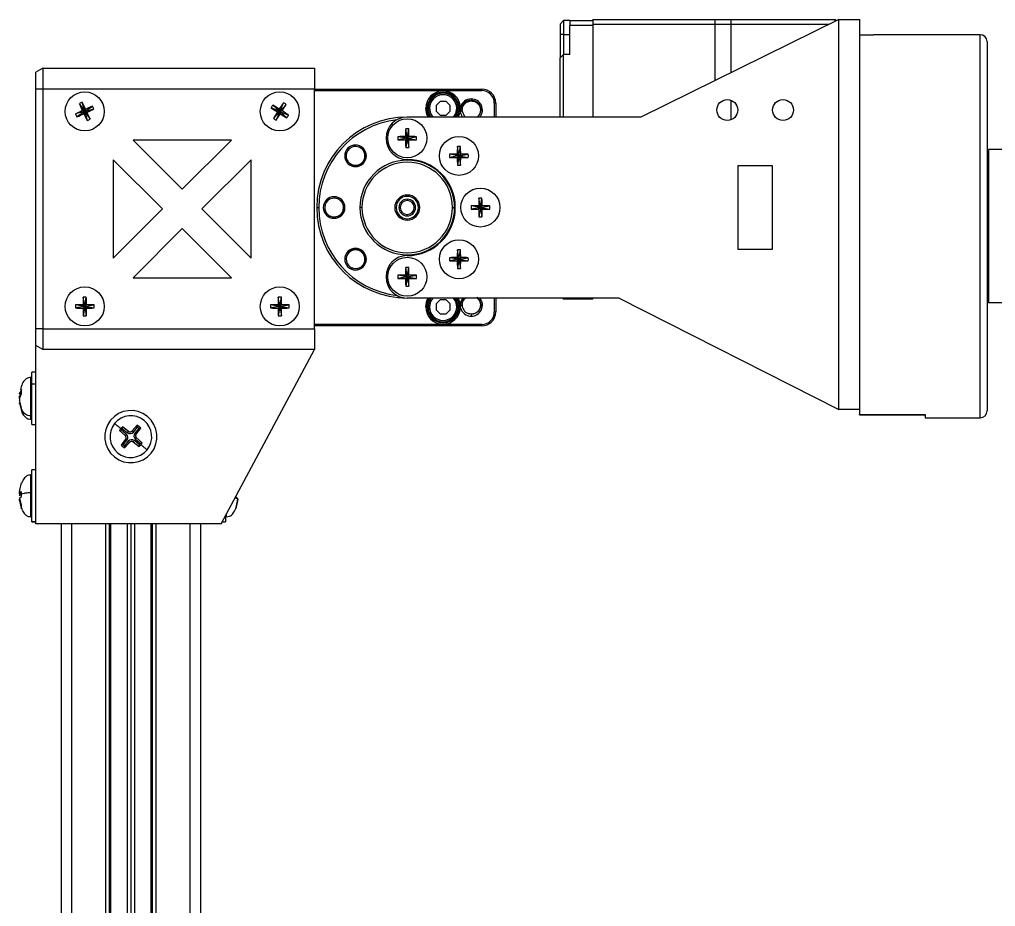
# Model space of a CAD drawing. Header units: millimetres. Extents: x 1258 to 2922, y -135 to 1239.
# Drawn here: x 2181.9 to 2251.9, y 833.7 to 897.4 of the extents above; entities that cross this region are included whole.
import ezdxf

# ---------------------------------------------------------------- set-up
doc = ezdxf.new("R2010")
doc.units = ezdxf.units.MM
doc.header["$LTSCALE"] = 6

msp = doc.modelspace()

# ---------------------------------------------------------------- linework, layer by layer
at = {"color": 7, "linetype": 'Continuous', "lineweight": 25}
for p, q in [((2220.678, 897.03), (2220.928, 897.28)), ((2220.678, 897.03), (2220.678, 896.28)), ((2220.928, 897.28), (2220.928, 896.28)), ((2221.378, 897.28), (2220.928, 897.28)), ((2221.378, 897.28), (2221.378, 896.93)), ((2221.378, 897.28), (2223.028, 897.28)), ((2223.028, 896.93), (2221.378, 896.93)), ((2221.378, 894.855), (2221.378, 896.93)), ((2223.028, 897.36), (2231.778, 897.36)), ((2223.028, 897.36), (2223.028, 897.01)), ((2223.028, 897.01), (2223.028, 890.36)), ((2231.778, 897.01), (2223.028, 897.01)), ((2223.028, 896.93), (2223.028, 890.36)), ((2240.678, 897.36), (2226.473, 890.36)), ((2231.778, 897.36), (2232.928, 897.36)), ((2231.778, 897.36), (2231.778, 897.01)), ((2232.928, 897.01), (2231.778, 897.01)), ((2231.778, 897.01), (2231.778, 892.974)), ((2232.928, 897.36), (2240.428, 897.36)), ((2232.928, 897.36), (2232.928, 897.01)), ((2232.928, 897.01), (2232.928, 893.54)), ((2240.428, 897.36), (2240.51, 897.277)), ((2240.678, 869.36), (2240.678, 897.36)), ((2240.678, 897.36), (2242.178, 897.36)), ((2242.178, 897.36), (2242.178, 883.691)), ((2220.928, 896.28), (2220.678, 896.28)), ((2220.928, 896.28), (2221.378, 896.28)), ((2243.178, 896.234), (2242.178, 896.234)), ((2250.828, 896.27), (2243.178, 896.27)), ((2243.178, 896.27), (2243.178, 896.234)), ((2251.328, 895.77), (2251.328, 882.52)), ((2220.928, 894.855), (2220.678, 894.605)), ((2220.928, 890.36), (2220.928, 894.855)), ((2221.378, 894.855), (2220.928, 894.855)), ((2220.678, 890.36), (2220.678, 894.605)), ((2183.553, 893.86), (2183.053, 893.571)), ((2183.053, 892.36), (2183.053, 893.571)), ((2183.553, 893.86), (2183.553, 892.36)), ((2183.553, 893.86), (2203.053, 893.86)), ((2203.053, 893.86), (2203.053, 892.36)), ((2183.053, 875.16), (2183.053, 892.36)), ((2183.553, 892.36), (2183.053, 892.36)), ((2183.553, 892.36), (2183.553, 875.16)), ((2203.053, 892.36), (2183.553, 892.36)), ((2203.053, 892.36), (2215.053, 892.36)), ((2203.053, 875.16), (2203.053, 892.36)), ((2203.053, 892.26), (2215.053, 892.26)), ((2215.053, 892.36), (2215.053, 892.26)), ((2186.553, 890.76), (2186.167, 891.32)), ((2186.553, 890.76), (2186.37, 891.415)), ((2186.553, 890.76), (2187.114, 891.145)), ((2200.553, 890.76), (2200.047, 891.215)), ((2200.553, 890.76), (2200.82, 891.386)), ((2200.553, 890.76), (2201.008, 891.265)), ((2212.071, 891.485), (2211.778, 891.192)), ((2211.778, 891.192), (2211.778, 890.777)), ((2212.485, 891.485), (2212.071, 891.485)), ((2212.778, 891.192), (2212.485, 891.485)), ((2212.778, 890.777), (2212.778, 891.192)), ((2214.303, 891.66), (2214.303, 891.576)), ((2215.953, 891.36), (2215.953, 890.36)), ((2216.053, 891.36), (2215.953, 891.36)), ((2216.053, 891.36), (2216.053, 890.36)), ((2232.928, 891.567), (2232.928, 890.152)), ((2186.553, 890.76), (2185.897, 890.577)), ((2186.553, 890.76), (2185.992, 890.374)), ((2186.553, 890.76), (2186.388, 890.819)), ((2186.493, 890.595), (2186.553, 890.76)), ((2186.553, 890.76), (2187.208, 890.942)), ((2186.613, 890.925), (2186.553, 890.76)), ((2186.553, 890.76), (2186.938, 890.199)), ((2186.553, 890.76), (2186.718, 890.7)), ((2186.553, 890.76), (2186.736, 890.104)), ((2200.553, 890.76), (2199.927, 891.026)), ((2200.553, 890.76), (2200.098, 890.254)), ((2200.553, 890.76), (2200.286, 890.133)), ((2200.381, 890.722), (2200.553, 890.76)), ((2200.553, 890.76), (2200.515, 890.931)), ((2200.724, 890.797), (2200.553, 890.76)), ((2200.553, 890.76), (2200.591, 890.588)), ((2200.553, 890.76), (2201.059, 890.304)), ((2200.553, 890.76), (2201.179, 890.493)), ((2211.028, 890.985), (2211.128, 890.985)), ((2211.303, 890.985), (2211.203, 890.985)), ((2211.778, 890.777), (2212.071, 890.485)), ((2212.071, 890.485), (2212.485, 890.485)), ((2212.485, 890.485), (2212.778, 890.777)), ((2213.253, 890.985), (2213.353, 890.985)), ((2213.509, 890.765), (2213.36, 890.36)), ((2213.52, 890.985), (2213.428, 890.985)), ((2213.509, 890.765), (2213.52, 890.985)), ((2213.52, 890.985), (2213.526, 891.051)), ((2213.657, 890.791), (2213.557, 890.78)), ((2213.687, 890.687), (2213.653, 890.86)), ((2226.473, 890.36), (2209.703, 890.36)), ((2209.703, 888.835), (2209.591, 889.506)), ((2209.703, 888.835), (2209.815, 889.506)), ((2190.017, 888.709), (2193.553, 885.174)), ((2197.088, 888.709), (2190.017, 888.709)), ((2193.553, 885.174), (2197.088, 888.709)), ((2209.703, 888.835), (2209.032, 888.946)), ((2209.703, 888.835), (2209.032, 888.723)), ((2209.579, 888.959), (2209.703, 888.835)), ((2209.703, 888.835), (2209.579, 888.71)), ((2209.703, 888.835), (2209.591, 888.163)), ((2209.703, 888.835), (2209.827, 888.959)), ((2209.703, 888.835), (2210.374, 888.946)), ((2209.827, 888.71), (2209.703, 888.835)), ((2209.703, 888.835), (2210.374, 888.723)), ((2209.703, 888.835), (2209.815, 888.163)), ((2206.468, 888.049), (2206.252, 888.193)), ((2206.539, 888.12), (2206.468, 888.049)), ((2206.481, 888.036), (2206.543, 888.094)), ((2213.415, 887.572), (2212.744, 887.684)), ((2213.291, 887.696), (2213.415, 887.572)), ((2213.415, 887.572), (2213.303, 888.243)), ((2213.415, 887.572), (2213.527, 888.243)), ((2213.415, 887.572), (2213.539, 887.696)), ((2213.415, 887.572), (2214.087, 887.684)), ((2251.428, 888.02), (2251.428, 877.02)), ((2252.428, 888.02), (2251.428, 888.02)), ((2188.603, 887.295), (2188.603, 880.224)), ((2192.139, 883.76), (2188.603, 887.295)), ((2198.503, 887.295), (2194.967, 883.76)), ((2198.503, 880.224), (2198.503, 887.295)), ((2205.443, 887.024), (2205.497, 887.078)), ((2213.415, 887.572), (2212.744, 887.46)), ((2213.415, 887.572), (2213.291, 887.448)), ((2213.415, 887.572), (2213.303, 886.901)), ((2213.539, 887.448), (2213.415, 887.572)), ((2213.415, 887.572), (2214.087, 887.46)), ((2213.415, 887.572), (2213.527, 886.901)), ((2235.928, 886.86), (2233.428, 886.86)), ((2233.428, 886.86), (2233.428, 880.86)), ((2235.928, 880.86), (2235.928, 886.86)), ((2251.328, 885.02), (2251.428, 885.02)), ((2204.453, 884.535), (2204.199, 884.484)), ((2204.453, 884.635), (2204.453, 884.535)), ((2204.472, 884.534), (2204.472, 884.548)), ((2209.703, 884.76), (2209.703, 884.66)), ((2209.703, 884.46), (2209.703, 884.36)), ((2214.953, 883.86), (2214.841, 884.531)), ((2214.953, 883.86), (2215.065, 884.531)), ((2188.603, 880.224), (2192.139, 883.76)), ((2194.967, 883.76), (2198.503, 880.224)), ((2203.203, 883.86), (2203.353, 883.86)), ((2206.453, 883.86), (2206.303, 883.86)), ((2212.953, 883.86), (2213.103, 883.86)), ((2214.953, 883.86), (2214.282, 883.971)), ((2214.953, 883.86), (2214.282, 883.748)), ((2214.829, 883.984), (2214.953, 883.86)), ((2214.953, 883.86), (2214.829, 883.735)), ((2214.953, 883.86), (2214.841, 883.188)), ((2214.953, 883.86), (2215.077, 883.984)), ((2214.953, 883.86), (2215.624, 883.971)), ((2215.077, 883.735), (2214.953, 883.86)), ((2214.953, 883.86), (2215.624, 883.748)), ((2214.953, 883.86), (2215.065, 883.188)), ((2242.178, 883.691), (2242.178, 881.348)), ((2204.453, 883.162), (2204.453, 883.171)), ((2204.453, 883.085), (2204.453, 883.162)), ((2209.703, 883.26), (2209.703, 883.36)), ((2209.703, 882.96), (2209.703, 883.06)), ((2193.553, 882.345), (2190.017, 878.81)), ((2197.088, 878.81), (2193.553, 882.345)), ((2251.328, 882.52), (2251.328, 869.27)), ((2242.178, 881.348), (2242.178, 869.36)), ((2205.443, 880.695), (2205.513, 880.625)), ((2205.527, 880.638), (2205.468, 880.699)), ((2213.415, 880.147), (2213.303, 880.819)), ((2213.415, 880.147), (2213.527, 880.819)), ((2233.428, 880.86), (2235.928, 880.86)), ((2205.513, 880.625), (2205.369, 880.409)), ((2213.415, 880.147), (2212.744, 880.259)), ((2213.415, 880.147), (2212.744, 880.035)), ((2213.291, 880.271), (2213.415, 880.147)), ((2213.415, 880.147), (2213.291, 880.023)), ((2213.415, 880.147), (2213.303, 879.476)), ((2213.415, 880.147), (2213.539, 880.271)), ((2213.415, 880.147), (2214.087, 880.259)), ((2213.539, 880.023), (2213.415, 880.147)), ((2213.415, 880.147), (2214.087, 880.035)), ((2213.415, 880.147), (2213.527, 879.476)), ((2251.328, 880.02), (2251.428, 880.02)), ((2206.539, 879.599), (2206.484, 879.654)), ((2209.703, 878.885), (2209.591, 879.556)), ((2209.703, 878.885), (2209.815, 879.556)), ((2190.017, 878.81), (2197.088, 878.81)), ((2209.703, 878.885), (2209.032, 878.996)), ((2209.703, 878.885), (2209.032, 878.773)), ((2209.579, 879.009), (2209.703, 878.885)), ((2209.703, 878.885), (2209.579, 878.76)), ((2209.703, 878.885), (2209.591, 878.213)), ((2209.703, 878.885), (2209.827, 879.009)), ((2209.703, 878.885), (2210.374, 878.996)), ((2209.827, 878.76), (2209.703, 878.885)), ((2209.703, 878.885), (2210.374, 878.773)), ((2209.703, 878.885), (2209.815, 878.213)), ((2186.553, 876.76), (2186.441, 877.431)), ((2186.553, 876.76), (2186.665, 877.431)), ((2200.553, 876.76), (2200.441, 877.431)), ((2200.553, 876.76), (2200.665, 877.431)), ((2224.909, 877.36), (2209.703, 877.36)), ((2212.071, 877.235), (2211.778, 876.942)), ((2212.485, 877.235), (2212.071, 877.235)), ((2212.778, 876.942), (2212.485, 877.235)), ((2213.36, 877.36), (2213.509, 876.954)), ((2215.953, 877.36), (2215.953, 876.36)), ((2216.053, 877.36), (2216.053, 876.36)), ((2220.928, 877.28), (2220.848, 877.36)), ((2220.928, 877.28), (2220.928, 877.36)), ((2221.378, 877.28), (2220.928, 877.28)), ((2221.378, 877.36), (2221.378, 877.28)), ((2223.028, 877.28), (2221.378, 877.28)), ((2223.028, 877.28), (2223.028, 877.36)), ((2224.909, 877.36), (2240.678, 869.36)), ((2186.553, 876.76), (2185.882, 876.871)), ((2186.553, 876.76), (2185.882, 876.648)), ((2186.429, 876.884), (2186.553, 876.76)), ((2186.553, 876.76), (2186.429, 876.635)), ((2186.553, 876.76), (2186.441, 876.088)), ((2186.553, 876.76), (2186.677, 876.884)), ((2186.553, 876.76), (2187.224, 876.871)), ((2186.677, 876.635), (2186.553, 876.76)), ((2186.553, 876.76), (2187.224, 876.648)), ((2186.553, 876.76), (2186.665, 876.088)), ((2200.553, 876.76), (2199.882, 876.871)), ((2200.553, 876.76), (2199.882, 876.648)), ((2200.429, 876.884), (2200.553, 876.76)), ((2200.553, 876.76), (2200.429, 876.635)), ((2200.553, 876.76), (2200.441, 876.088)), ((2200.553, 876.76), (2200.677, 876.884)), ((2200.553, 876.76), (2201.224, 876.871)), ((2200.553, 876.76), (2200.665, 876.088)), ((2200.677, 876.635), (2200.553, 876.76)), ((2200.553, 876.76), (2201.224, 876.648)), ((2211.028, 876.735), (2211.128, 876.735)), ((2211.303, 876.735), (2211.203, 876.735)), ((2211.778, 876.942), (2211.778, 876.527)), ((2211.778, 876.527), (2212.071, 876.235)), ((2212.485, 876.235), (2212.778, 876.527)), ((2212.778, 876.527), (2212.778, 876.942)), ((2213.253, 876.735), (2213.353, 876.735)), ((2213.52, 876.735), (2213.428, 876.735)), ((2213.52, 876.735), (2213.509, 876.954)), ((2213.526, 876.668), (2213.52, 876.735)), ((2213.657, 876.791), (2213.557, 876.78)), ((2213.687, 876.687), (2213.653, 876.86)), ((2252.428, 877.02), (2251.428, 877.02)), ((2212.071, 876.235), (2212.485, 876.235)), ((2214.303, 876.21), (2214.114, 876.247)), ((2214.303, 876.205), (2214.169, 876.224)), ((2214.303, 876.06), (2214.303, 876.205)), ((2216.053, 876.36), (2215.953, 876.36)), ((2183.553, 875.16), (2183.053, 875.16)), ((2183.053, 873.948), (2183.053, 875.16)), ((2183.553, 875.16), (2203.053, 875.16)), ((2183.553, 875.16), (2183.553, 873.66)), ((2215.053, 875.46), (2203.053, 875.46)), ((2215.053, 875.36), (2203.053, 875.36)), ((2203.053, 875.16), (2203.053, 873.66)), ((2215.053, 875.36), (2215.053, 875.46)), ((2183.553, 873.66), (2183.053, 873.948)), ((2183.053, 861.16), (2183.053, 873.948)), ((2203.053, 873.66), (2183.553, 873.66)), ((2196.353, 861.16), (2203.053, 873.66)), ((2182.753, 871.66), (2182.694, 871.66)), ((2183.053, 872.035), (2182.753, 872.035)), ((2182.753, 871.182), (2182.753, 872.035)), ((2182.694, 868.902), (2182.694, 870.978)), ((2182.753, 870.978), (2182.694, 870.978)), ((2183.053, 871.182), (2182.753, 871.182)), ((2182.753, 868.285), (2182.753, 871.182)), ((2181.87, 870.492), (2181.988, 870.471)), ((2181.878, 870.534), (2181.882, 870.576)), ((2181.882, 870.521), (2181.878, 870.498)), ((2181.882, 870.372), (2181.878, 870.321)), ((2181.878, 870.17), (2181.882, 870.208)), ((2182.008, 870.796), (2181.882, 870.521)), ((2181.882, 870.208), (2182.008, 870.52)), ((2181.913, 870.485), (2181.882, 870.372)), ((2182.008, 870.52), (2182.008, 870.796)), ((2181.95, 869.841), (2181.87, 869.827)), ((2181.882, 869.947), (2181.878, 869.998)), ((2181.882, 869.799), (2181.878, 869.821)), ((2181.878, 869.785), (2181.882, 869.743)), ((2182.008, 869.483), (2181.882, 869.947)), ((2181.882, 869.743), (2182.008, 869.303)), ((2242.178, 869.36), (2240.678, 869.36)), ((2242.178, 869.36), (2242.178, 868.992)), ((2242.178, 868.992), (2246.878, 868.992)), ((2242.178, 868.984), (2242.178, 868.992)), ((2242.178, 868.984), (2246.878, 868.984)), ((2246.878, 868.992), (2246.878, 868.77)), ((2246.878, 868.77), (2250.828, 868.77)), ((2182.694, 868.66), (2182.753, 868.66)), ((2182.753, 868.285), (2183.053, 868.285)), ((2189.69, 867.791), (2189.258, 868.115)), ((2189.272, 867.972), (2189.258, 868.115)), ((2190.313, 868.223), (2189.955, 867.818)), ((2190.051, 867.74), (2190.328, 868.08)), ((2190.568, 868.015), (2190.313, 868.223)), ((2190.328, 868.08), (2190.313, 868.223)), ((2190.328, 868.08), (2190.426, 868)), ((2189.193, 867.874), (2189.05, 867.86)), ((2189.05, 867.86), (2189.454, 867.502)), ((2189.193, 867.874), (2189.272, 867.972)), ((2189.532, 867.597), (2189.193, 867.874)), ((2189.272, 867.972), (2189.612, 867.695)), ((2189.532, 867.597), (2189.454, 867.502)), ((2189.454, 867.502), (2189.491, 867.46)), ((2189.612, 867.695), (2189.69, 867.791)), ((2189.739, 867.763), (2189.69, 867.791)), ((2189.955, 867.818), (2189.913, 867.781)), ((2190.051, 867.74), (2189.955, 867.818)), ((2190.426, 868), (2190.149, 867.66)), ((2190.149, 867.66), (2190.245, 867.582)), ((2190.194, 867.222), (2190.272, 867.317)), ((2190.217, 867.534), (2190.245, 867.582)), ((2190.272, 867.317), (2190.235, 867.359)), ((2190.245, 867.582), (2190.568, 868.015)), ((2190.676, 866.959), (2190.272, 867.317)), ((2190.426, 868), (2190.568, 868.015)), ((2189.481, 867.237), (2189.158, 866.805)), ((2189.3, 866.819), (2189.158, 866.805)), ((2189.158, 866.805), (2189.413, 866.597)), ((2189.3, 866.819), (2189.577, 867.159)), ((2189.398, 866.739), (2189.3, 866.819)), ((2189.675, 867.079), (2189.398, 866.739)), ((2189.398, 866.739), (2189.413, 866.597)), ((2189.413, 866.597), (2189.771, 867.001)), ((2189.509, 867.285), (2189.481, 867.237)), ((2189.577, 867.159), (2189.481, 867.237)), ((2189.675, 867.079), (2189.771, 867.001)), ((2189.771, 867.001), (2189.813, 867.038)), ((2189.987, 867.056), (2190.036, 867.028)), ((2190.114, 867.124), (2190.036, 867.028)), ((2190.036, 867.028), (2190.468, 866.704)), ((2190.453, 866.847), (2190.114, 867.124)), ((2190.194, 867.222), (2190.533, 866.945)), ((2190.533, 866.945), (2190.453, 866.847)), ((2190.453, 866.847), (2190.468, 866.704)), ((2190.533, 866.945), (2190.676, 866.959)), ((2182.753, 864.66), (2182.694, 864.66)), ((2183.053, 865.035), (2182.753, 865.035)), ((2182.753, 861.303), (2182.753, 865.035)), ((2181.882, 863.557), (2182.008, 864.088)), ((2182.069, 864.213), (2182.028, 864.06)), ((2181.87, 863.397), (2182.004, 863.374)), ((2181.878, 863.534), (2181.882, 863.576)), ((2181.878, 863.504), (2181.882, 863.557)), ((2181.882, 863.505), (2181.878, 863.449)), ((2181.882, 863.397), (2181.878, 863.398)), ((2181.878, 863.309), (2181.882, 863.292)), ((2181.878, 863.17), (2181.882, 863.208)), ((2182.008, 863.451), (2181.882, 863.397)), ((2181.882, 863.208), (2181.93, 863.326)), ((2181.882, 863.292), (2182.008, 863.194)), ((2181.882, 863.027), (2182.008, 863.125)), ((2182.694, 861.674), (2182.694, 863.37)), ((2197.523, 863.319), (2197.528, 863.332)), ((2181.878, 863.01), (2181.882, 863.027)), ((2181.882, 862.814), (2181.878, 862.87)), ((2181.878, 862.816), (2181.882, 862.762)), ((2181.878, 862.785), (2181.882, 862.743)), ((2182.008, 862.483), (2181.882, 862.947)), ((2182.008, 862.277), (2181.882, 862.814)), ((2181.882, 862.762), (2182.008, 862.231)), ((2197.398, 863.109), (2197.398, 862.995)), ((2197.398, 862.995), (2197.398, 863.109)), ((2197.398, 863.062), (2197.523, 863.001)), ((2197.398, 862.995), (2197.523, 862.973)), ((2197.523, 862.799), (2197.398, 862.259)), ((2197.523, 862.785), (2197.398, 862.245)), ((2197.398, 862.236), (2197.523, 862.772)), ((2197.523, 863.001), (2197.528, 862.987)), ((2197.523, 862.973), (2197.528, 862.964)), ((2197.528, 862.855), (2197.523, 862.799)), ((2197.528, 862.84), (2197.523, 862.785)), ((2197.523, 862.785), (2197.528, 862.84)), ((2197.523, 862.772), (2197.528, 862.826)), ((2182.008, 862.231), (2182.008, 862.277)), ((2182.028, 862.259), (2182.069, 862.106)), ((2196.653, 861.726), (2196.653, 861.285)), ((2182.753, 861.674), (2182.694, 861.674)), ((2182.694, 861.66), (2182.753, 861.66)), ((2183.053, 861.303), (2182.753, 861.303)), ((2182.753, 861.285), (2182.753, 861.303)), ((2182.753, 861.285), (2183.053, 861.285)), ((2196.353, 861.16), (2183.053, 861.16)), ((2184.853, 861.16), (2184.853, 786.16)), ((2188.053, 861.16), (2188.053, 786.16)), ((2188.303, 861.16), (2188.303, 786.16)), ((2188.398, 861.16), (2188.398, 786.16)), ((2189.593, 861.16), (2189.593, 786.16)), ((2189.853, 861.16), (2189.853, 786.16)), ((2190.113, 861.16), (2190.113, 786.16)), ((2191.308, 861.16), (2191.308, 786.16)), ((2191.403, 861.16), (2191.403, 786.16)), ((2191.653, 861.16), (2191.653, 786.16)), ((2194.853, 861.16), (2194.853, 786.16)), ((2196.42, 861.285), (2196.653, 861.285)), ((2196.653, 861.66), (2196.712, 861.66))]:
    msp.add_line(p, q, dxfattribs=at)
at = {"color": 8, "linetype": 'Continuous', "lineweight": 25}
for p, q in [((2239.968, 897.01), (2232.928, 897.01)), ((2250.828, 882.52), (2250.828, 896.27)), ((2250.828, 868.77), (2250.828, 882.52)), ((2182.694, 870.978), (2182.694, 871.66)), ((2182.001, 870.503), (2181.882, 870.521)), ((2182.694, 868.66), (2182.694, 868.902)), ((2182.694, 863.37), (2182.694, 864.66)), ((2182.004, 863.376), (2181.882, 863.397)), ((2182.003, 863.271), (2181.882, 863.292)), ((2196.712, 861.829), (2196.712, 861.66)), ((2182.694, 861.66), (2182.694, 861.674)), ((2185.603, 861.16), (2185.603, 786.16)), ((2194.103, 861.16), (2194.103, 786.16))]:
    msp.add_line(p, q, dxfattribs=at)
at = {"color": 7, "linetype": 'Continuous', "lineweight": 25, "flags": 128}
for points in [[(2211.195, 890.36), (2211.113, 890.532), (2211.028, 890.985)], [(2211.313, 890.36), (2211.215, 890.545), (2211.128, 890.985)], [(2211.203, 890.985), (2211.285, 890.573), (2211.403, 890.36)], [(2211.303, 890.985), (2211.377, 890.611), (2211.53, 890.36)], [(2213.026, 890.36), (2213.179, 890.611), (2213.253, 890.985)], [(2213.153, 890.36), (2213.271, 890.573), (2213.353, 890.985)], [(2213.428, 890.985), (2213.34, 890.545), (2213.243, 890.36)], [(2211.028, 876.735), (2211.113, 877.187), (2211.195, 877.36)], [(2211.128, 876.735), (2211.215, 877.175), (2211.313, 877.36)], [(2211.403, 877.36), (2211.285, 877.146), (2211.203, 876.735)], [(2211.53, 877.36), (2211.377, 877.108), (2211.303, 876.735)], [(2213.253, 876.735), (2213.179, 877.108), (2213.026, 877.36)], [(2213.353, 876.735), (2213.271, 877.146), (2213.153, 877.36)], [(2213.243, 877.36), (2213.34, 877.175), (2213.428, 876.735)]]:
    msp.add_lwpolyline(points, dxfattribs=at)
at = {"color": 7, "linetype": 'Continuous', "lineweight": 25}
for centre, radius in [((2186.553, 890.76), 1.4), ((2200.553, 890.76), 1.4), ((2232.678, 890.86), 0.75), ((2236.678, 890.86), 0.75), ((2209.703, 888.835), 1.4), ((2213.415, 887.572), 1.4), ((2214.953, 883.86), 1.4), ((2213.415, 880.147), 1.4), ((2209.703, 878.885), 1.4), ((2186.553, 876.76), 1.4), ((2200.553, 876.76), 1.4)]:
    msp.add_circle(centre, radius, dxfattribs=at)
for centre, radius, start, end in [((2250.828, 895.77), 0.5, 0, 90), ((2212.278, 890.985), 1.25, 3.03525, 180), ((2212.278, 890.985), 1.15, 0, 180), ((2212.278, 890.985), 1.075, 0, 180), ((2212.278, 890.985), 0.975, 0, 180), ((2215.053, 891.36), 1, 0, 90), ((2215.053, 891.36), 0.9, 0, 90), ((2187.776, 888.143), 3.561, 113.24808, 116.8493), ((2202.159, 898.063), 17.356, 202.86202, 204.66894), ((2170.939, 883.472), 17.356, 25.42843, 27.23535), ((2193.857, 875.153), 17.356, 112.86202, 114.66894), ((2183.937, 889.537), 3.561, 23.24808, 26.8493), ((2202.988, 889.207), 3.561, 145.66745, 149.26867), ((2191.279, 876.237), 17.356, 57.84781, 59.65473), ((2215.085, 881.501), 17.356, 145.2814, 147.08832), ((2186.03, 900.034), 17.356, 327.84781, 329.65473), ((2199, 888.325), 3.561, 55.66745, 59.26867), ((2214.303, 890.86), 0.8, 90, 166.17271), ((2214.303, 890.86), 0.8, 321.31781, 90), ((2193.84, 875.145), 17.356, 115.42843, 117.23535), ((2189.169, 891.982), 3.561, 203.24808, 206.8493), ((2179.249, 906.366), 17.356, 292.86202, 294.66894), ((2202.167, 898.047), 17.356, 205.42843, 207.23535), ((2179.266, 906.374), 17.356, 295.42843, 297.23535), ((2170.946, 883.456), 17.356, 22.86202, 24.66894), ((2209.812, 905.292), 17.356, 235.2814, 237.08832), ((2215.075, 881.486), 17.356, 147.84781, 149.65473), ((2186.021, 900.018), 17.356, 325.2814, 327.08832), ((2209.827, 905.282), 17.356, 237.84781, 239.65473), ((2191.294, 876.227), 17.356, 55.2814, 57.08832), ((2198.118, 892.313), 3.561, 325.66745, 329.26867), ((2214.303, 890.86), 0.8, 186.76527, 218.68219), ((2214.303, 890.86), 0.65, 186.09753, 230.28486), ((2185.33, 893.376), 3.561, 293.24808, 296.8493), ((2202.106, 893.194), 3.561, 235.66745, 239.26867), ((2209.703, 883.86), 6.5, 90, 180), ((2209.703, 883.86), 6.35, 96.72718, 180), ((2209.703, 888.835), 1.525, 90, 270), ((2226.934, 888.844), 17.356, 177.81334, 179.62025), ((2209.703, 885.947), 3.561, 88.19939, 91.80061), ((2192.472, 888.844), 17.356, 0.37975, 2.18666), ((2205.991, 887.572), 0.775, 45, 225), ((2212.591, 888.835), 3.561, 178.19939, 181.80061), ((2209.694, 871.604), 17.356, 90.37975, 92.18666), ((2209.694, 906.066), 17.356, 267.81334, 269.62025), ((2226.934, 888.825), 17.356, 180.37975, 182.18666), ((2192.472, 888.825), 17.356, 357.81334, 359.62025), ((2209.712, 871.604), 17.356, 87.81334, 89.62025), ((2209.712, 906.066), 17.356, 270.37975, 272.18666), ((2206.815, 888.835), 3.561, 358.19939, 1.80061), ((2205.991, 887.572), 0.675, 45, 158.61895), ((2205.991, 887.572), 0.775, 225, 45), ((2205.991, 887.572), 0.675, 43.41895, 45), ((2209.703, 891.722), 3.561, 268.19939, 271.80061), ((2216.303, 887.572), 3.561, 178.19939, 181.80061), ((2213.406, 870.341), 17.356, 90.37975, 92.18666), ((2230.646, 887.581), 17.356, 177.81334, 179.62025), ((2213.415, 884.684), 3.561, 88.19939, 91.80061), ((2196.184, 887.581), 17.356, 0.37975, 2.18666), ((2213.424, 870.341), 17.356, 87.81334, 89.62025), ((2210.527, 887.572), 3.561, 358.19939, 1.80061), ((2209.703, 883.86), 3.4, 0, 180), ((2209.703, 883.86), 3.25, 0, 180), ((2209.703, 883.86), 3.45, 270, 90), ((2213.406, 904.803), 17.356, 267.81334, 269.62025), ((2230.646, 887.563), 17.356, 180.37975, 182.18666), ((2196.184, 887.563), 17.356, 357.81334, 359.62025), ((2213.424, 904.803), 17.356, 270.37975, 272.18666), ((2213.415, 890.46), 3.561, 268.19939, 271.80061), ((2204.453, 883.86), 0.775, 90, 270), ((2204.453, 883.86), 0.675, 90, 203.61895), ((2204.453, 883.86), 0.775, 270, 90), ((2204.453, 883.86), 0.675, 88.41895, 90), ((2209.703, 883.86), 0.9, 90, 270), ((2209.703, 883.86), 0.8, 90, 270), ((2209.703, 883.86), 0.6, 90, 270), ((2209.703, 883.86), 0.5, 90, 270), ((2209.703, 883.86), 0.9, 270, 90), ((2209.703, 883.86), 0.8, 270, 90), ((2209.703, 883.86), 0.6, 270, 90), ((2209.703, 883.86), 0.5, 270, 90), ((2232.184, 883.869), 17.356, 177.81334, 179.62025), ((2214.953, 880.972), 3.561, 88.19939, 91.80061), ((2197.722, 883.869), 17.356, 0.37975, 2.18666), ((2209.703, 883.86), 6.5, 180, 270), ((2209.703, 883.86), 6.35, 180, 263.27282), ((2209.703, 883.86), 3.4, 180, 0), ((2209.703, 883.86), 3.25, 180, 0), ((2217.841, 883.86), 3.561, 178.19939, 181.80061), ((2214.944, 866.629), 17.356, 90.37975, 92.18666), ((2214.944, 901.091), 17.356, 267.81334, 269.62025), ((2232.184, 883.85), 17.356, 180.37975, 182.18666), ((2197.722, 883.85), 17.356, 357.81334, 359.62025), ((2214.962, 866.629), 17.356, 87.81334, 89.62025), ((2214.962, 901.091), 17.356, 270.37975, 272.18666), ((2212.065, 883.86), 3.561, 358.19939, 1.80061), ((2214.953, 886.747), 3.561, 268.19939, 271.80061), ((2205.991, 880.147), 0.775, 135, 315), ((2205.991, 880.147), 0.775, 315, 135), ((2205.991, 880.147), 0.675, 133.41895, 135), ((2230.646, 880.156), 17.356, 177.81334, 179.62025), ((2213.415, 877.26), 3.561, 88.19939, 91.80061), ((2196.184, 880.156), 17.356, 0.37975, 2.18666), ((2205.991, 880.147), 0.675, 135, 248.61895), ((2209.703, 878.885), 1.525, 90, 270), ((2216.303, 880.147), 3.561, 178.19939, 181.80061), ((2213.406, 862.916), 17.356, 90.37975, 92.18666), ((2213.406, 897.378), 17.356, 267.81334, 269.62025), ((2230.646, 880.138), 17.356, 180.37975, 182.18666), ((2196.184, 880.138), 17.356, 357.81334, 359.62025), ((2213.424, 862.916), 17.356, 87.81334, 89.62025), ((2213.424, 897.378), 17.356, 270.37975, 272.18666), ((2210.527, 880.147), 3.561, 358.19939, 1.80061), ((2226.934, 878.894), 17.356, 177.81334, 179.62025), ((2209.703, 875.997), 3.561, 88.19939, 91.80061), ((2192.472, 878.894), 17.356, 0.37975, 2.18666), ((2213.415, 883.035), 3.561, 268.19939, 271.80061), ((2212.591, 878.885), 3.561, 178.19939, 181.80061), ((2209.694, 861.654), 17.356, 90.37975, 92.18666), ((2209.694, 896.116), 17.356, 267.81334, 269.62025), ((2226.934, 878.875), 17.356, 180.37975, 182.18666), ((2192.472, 878.875), 17.356, 357.81334, 359.62025), ((2209.712, 861.654), 17.356, 87.81334, 89.62025), ((2209.712, 896.116), 17.356, 270.37975, 272.18666), ((2206.815, 878.885), 3.561, 358.19939, 1.80061), ((2209.703, 881.772), 3.561, 268.19939, 271.80061), ((2203.784, 876.769), 17.356, 177.81334, 179.62025), ((2186.553, 873.872), 3.561, 88.19939, 91.80061), ((2169.322, 876.769), 17.356, 0.37975, 2.18666), ((2217.784, 876.769), 17.356, 177.81334, 179.62025), ((2200.553, 873.872), 3.561, 88.19939, 91.80061), ((2183.322, 876.769), 17.356, 0.37975, 2.18666), ((2214.303, 876.86), 0.8, 141.31781, 173.23465), ((2214.303, 876.86), 0.8, 270, 38.68219), ((2189.441, 876.76), 3.561, 178.19939, 181.80061), ((2186.544, 859.529), 17.356, 90.37975, 92.18666), ((2186.544, 893.991), 17.356, 267.81334, 269.62025), ((2203.784, 876.75), 17.356, 180.37975, 182.18666), ((2169.322, 876.75), 17.356, 357.81334, 359.62025), ((2186.562, 859.529), 17.356, 87.81334, 89.62025), ((2186.562, 893.991), 17.356, 270.37975, 272.18666), ((2183.665, 876.76), 3.561, 358.19939, 1.80061), ((2203.441, 876.76), 3.561, 178.19939, 181.80061), ((2200.544, 859.529), 17.356, 90.37975, 92.18666), ((2200.544, 893.991), 17.356, 267.81334, 269.62025), ((2217.784, 876.75), 17.356, 180.37975, 182.18666), ((2183.322, 876.75), 17.356, 357.81334, 359.62025), ((2200.562, 859.529), 17.356, 87.81334, 89.62025), ((2200.562, 893.991), 17.356, 270.37975, 272.18666), ((2197.665, 876.76), 3.561, 358.19939, 1.80061), ((2212.278, 876.735), 1.25, 180, 356.96496), ((2212.278, 876.735), 1.15, 180, 0), ((2212.278, 876.735), 1.075, 180, 0), ((2212.278, 876.735), 0.975, 180, 0), ((2214.303, 876.86), 0.8, 193.82699, 270), ((2214.303, 876.86), 0.65, 186.09753, 258.09753), ((2186.553, 879.647), 3.561, 268.19939, 271.80061), ((2200.553, 879.647), 3.561, 268.19939, 271.80061), ((2215.053, 876.36), 0.9, 270, 0), ((2215.053, 876.36), 1, 270, 0), ((2189.863, 867.41), 1.875, 50.82873, 230.82873), ((2189.863, 867.41), 1.875, 230.82873, 50.82873), ((2189.863, 867.41), 1.5, 50.82873, 140.82873), ((2250.828, 869.27), 0.5, 270, 0), ((2189.863, 867.41), 1.5, 140.82873, 230.82873), ((2189.863, 867.41), 1.5, 320.82873, 50.82873), ((2189.335, 867.356), 0.312, 320.82873, 50.82873), ((2189.809, 867.937), 0.312, 230.82873, 320.82873), ((2190.39, 867.463), 0.312, 140.82873, 230.82873), ((2189.917, 866.882), 0.312, 50.82873, 140.82873), ((2189.863, 867.41), 1.5, 230.82873, 320.82873)]:
    msp.add_arc(centre, radius, start, end, dxfattribs=at)
for points, knots in [([(2240.428, 897.236), (2240.428, 897.243), (2240.428, 897.289), (2240.428, 897.342), (2240.428, 897.354), (2240.428, 897.36)], [0, 0, 0, 0, 0.083481, 0.541741, 1, 1, 1, 1]), ([(2220.678, 896.28), (2220.678, 896.06), (2220.678, 895.621), (2220.678, 895.068), (2220.678, 894.68), (2220.678, 894.63), (2220.678, 894.605)], [0, 0, 0, 0, 0.2499999, 0.4999998, 0.7499999, 1, 1, 1, 1]), ([(2213.557, 890.78), (2213.556, 890.832), (2213.554, 890.937), (2213.592, 891.089), (2213.659, 891.23), (2213.753, 891.353), (2213.871, 891.454), (2214.005, 891.526), (2214.152, 891.571), (2214.253, 891.575), (2214.303, 891.576)], [0, 0, 0, 0, 0.127485, 0.25426, 0.380324, 0.505679, 0.630324, 0.75426, 0.877485, 1, 1, 1, 1]), ([(2214.303, 891.576), (2214.373, 891.568), (2214.513, 891.552), (2214.701, 891.453), (2214.852, 891.309), (2214.953, 891.127), (2214.997, 890.925), (2214.98, 890.722), (2214.907, 890.531), (2214.818, 890.432), (2214.773, 890.383)], [0, 0, 0, 0, 0.128703, 0.256347, 0.382934, 0.508463, 0.632934, 0.756347, 0.878702, 1, 1, 1, 1]), ([(2205.497, 887.078), (2205.455, 887.131), (2205.371, 887.236), (2205.31, 887.429), (2205.3, 887.63), (2205.341, 887.756), (2205.362, 887.818)], [0, 0, 0, 0, 0.253142, 0.50419, 0.753142, 1, 1, 1, 1]), ([(2205.366, 887.824), (2205.342, 887.741), (2205.295, 887.572), (2205.349, 887.303), (2205.458, 887.164), (2205.513, 887.095)], [0, 0, 0, 0, 0.3276447, 0.6638224, 1, 1, 1, 1]), ([(2206.543, 888.094), (2206.6, 888.014), (2206.714, 887.854), (2206.753, 887.556), (2206.684, 887.271), (2206.512, 887.036), (2206.267, 886.886), (2205.987, 886.841), (2205.708, 886.901), (2205.567, 887.019), (2205.497, 887.078)], [0, 0, 0, 0, 0.12964, 0.257955, 0.384944, 0.510607, 0.634944, 0.757955, 0.87964, 1, 1, 1, 1]), ([(2204.763, 884.468), (2204.829, 884.428), (2204.973, 884.343), (2205.11, 884.117), (2205.16, 883.85), (2205.103, 883.582), (2204.949, 883.358), (2204.721, 883.201), (2204.542, 883.181), (2204.453, 883.171)], [0, 0, 0, 0, 0.1248425, 0.2707021, 0.4165617, 0.5624213, 0.7082808, 0.8541404, 1, 1, 1, 1]), ([(2204.472, 884.548), (2204.548, 884.545), (2204.633, 884.54), (2204.704, 884.499), (2204.712, 884.494)], [0, 0, 0, 0, 0.893136, 1, 1, 1, 1]), ([(2203.833, 883.596), (2203.875, 883.52), (2203.961, 883.368), (2204.189, 883.216), (2204.365, 883.195), (2204.453, 883.185)], [0, 0, 0, 0, 0.327645, 0.663822, 1, 1, 1, 1]), ([(2204.153, 883.239), (2204.084, 883.284), (2203.946, 883.372), (2203.872, 883.517), (2203.834, 883.589)], [0, 0, 0, 0, 0.502577, 1, 1, 1, 1]), ([(2204.479, 883.175), (2204.414, 883.176), (2204.274, 883.18), (2204.073, 883.268), (2203.97, 883.373), (2203.918, 883.426)], [0, 0, 0, 0, 0.30642, 0.65321, 1, 1, 1, 1]), ([(2205.468, 880.699), (2205.549, 880.757), (2205.709, 880.871), (2206.007, 880.91), (2206.291, 880.841), (2206.526, 880.669), (2206.677, 880.424), (2206.721, 880.144), (2206.662, 879.865), (2206.543, 879.724), (2206.484, 879.654)], [0, 0, 0, 0, 0.12964, 0.257955, 0.384944, 0.510607, 0.634944, 0.757955, 0.87964, 1, 1, 1, 1]), ([(2205.739, 879.522), (2205.822, 879.499), (2205.99, 879.451), (2206.259, 879.505), (2206.398, 879.615), (2206.468, 879.67)], [0, 0, 0, 0, 0.327645, 0.663822, 1, 1, 1, 1]), ([(2206.484, 879.654), (2206.431, 879.612), (2206.327, 879.528), (2206.133, 879.467), (2205.932, 879.457), (2205.807, 879.498), (2205.744, 879.519)], [0, 0, 0, 0, 0.253142, 0.50419, 0.753142, 1, 1, 1, 1]), ([(2213.557, 876.78), (2213.556, 876.832), (2213.554, 876.937), (2213.592, 877.09), (2213.66, 877.229), (2213.722, 877.32), (2213.765, 877.356), (2213.769, 877.36)], [0, 0, 0, 0, 0.246137, 0.490903, 0.734298, 0.976322, 1, 1, 1, 1]), ([(2213.657, 876.791), (2213.655, 876.845), (2213.651, 876.955), (2213.698, 877.115), (2213.781, 877.256), (2213.865, 877.351), (2213.925, 877.385), (2213.937, 877.392)], [0, 0, 0, 0, 0.234658, 0.469316, 0.703974, 0.938632, 1, 1, 1, 1]), ([(2214.668, 877.397), (2214.711, 877.363), (2214.797, 877.295), (2214.888, 877.157), (2214.944, 877.002), (2214.96, 876.837), (2214.933, 876.674), (2214.868, 876.521), (2214.796, 876.438), (2214.76, 876.397)], [0, 0, 0, 0, 0.141878, 0.284898, 0.427919, 0.570939, 0.713959, 0.85698, 1, 1, 1, 1]), ([(2214.726, 877.416), (2214.768, 877.38), (2214.862, 877.299), (2214.953, 877.126), (2214.997, 876.925), (2214.98, 876.722), (2214.908, 876.531), (2214.818, 876.432), (2214.773, 876.383)], [0, 0, 0, 0, 0.140342, 0.315221, 0.488626, 0.660558, 0.831016, 1, 1, 1, 1]), ([(2214.773, 876.383), (2214.74, 876.355), (2214.673, 876.3), (2214.556, 876.244), (2214.431, 876.209), (2214.346, 876.207), (2214.303, 876.205)], [0, 0, 0, 0, 0.252191, 0.502921, 0.752191, 1, 1, 1, 1]), ([(2182.694, 871.66), (2182.636, 871.657), (2182.531, 871.651), (2182.39, 871.596), (2182.222, 871.463), (2182.027, 871.197), (2181.977, 870.921), (2181.949, 870.768)], [0, 0, 0, 0, 0.136191, 0.247717, 0.347858, 0.638434, 1, 1, 1, 1]), ([(2181.878, 870.534), (2181.877, 870.526), (2181.876, 870.508), (2181.875, 870.494), (2181.876, 870.489), (2181.877, 870.495), (2181.878, 870.498)], [0, 0, 0, 0, 0.2502728, 0.5, 0.7497272, 1, 1, 1, 1]), ([(2181.878, 870.149), (2181.877, 870.162), (2181.876, 870.187), (2181.875, 870.23), (2181.876, 870.276), (2181.877, 870.306), (2181.878, 870.321)], [0, 0, 0, 0, 0.250273, 0.5, 0.749727, 1, 1, 1, 1]), ([(2181.878, 870.17), (2181.877, 870.157), (2181.876, 870.133), (2181.875, 870.089), (2181.876, 870.043), (2181.877, 870.013), (2181.878, 869.998)], [0, 0, 0, 0, 0.250273, 0.5, 0.749727, 1, 1, 1, 1]), ([(2181.878, 869.785), (2181.877, 869.794), (2181.876, 869.811), (2181.875, 869.825), (2181.876, 869.83), (2181.877, 869.824), (2181.878, 869.821)], [0, 0, 0, 0, 0.250273, 0.5, 0.749727, 1, 1, 1, 1]), ([(2182.003, 869.392), (2182.003, 869.409), (2182.003, 869.439), (2182.007, 869.469), (2182.008, 869.483)], [0, 0, 0, 0, 0.559869, 1, 1, 1, 1]), ([(2182.694, 868.902), (2182.618, 868.907), (2182.482, 868.914), (2182.313, 868.997), (2182.15, 869.154), (2182.063, 869.294), (2182.003, 869.392)], [0, 0, 0, 0, 0.233001, 0.418435, 0.591328, 1, 1, 1, 1]), ([(2182.008, 869.303), (2182.006, 869.32), (2182.003, 869.349), (2182.003, 869.379), (2182.003, 869.392)], [0, 0, 0, 0, 0.5600747, 1, 1, 1, 1]), ([(2182.004, 869.345), (2182.021, 869.264), (2182.062, 869.06), (2182.223, 868.856), (2182.39, 868.723), (2182.531, 868.668), (2182.636, 868.663), (2182.694, 868.66)], [0, 0, 0, 0, 0.233185, 0.582193, 0.702471, 0.836423, 1, 1, 1, 1]), ([(2188.7, 868.357), (2188.704, 868.354), (2188.711, 868.348), (2188.788, 868.286), (2188.933, 868.167), (2189.062, 868.062), (2189.153, 867.988)], [0, 0, 0, 0, 0.233001, 0.418435, 0.591328, 1, 1, 1, 1]), ([(2189.258, 868.115), (2189.238, 868.091), (2189.203, 868.049), (2189.168, 868.007), (2189.153, 867.988)], [0, 0, 0, 0, 0.560075, 1, 1, 1, 1]), ([(2189.153, 867.988), (2189.134, 867.964), (2189.099, 867.921), (2189.065, 867.879), (2189.05, 867.86)], [0, 0, 0, 0, 0.5598693, 1, 1, 1, 1]), ([(2189.509, 867.285), (2189.514, 867.3), (2189.523, 867.329), (2189.523, 867.375), (2189.514, 867.42), (2189.499, 867.447), (2189.491, 867.46)], [0, 0, 0, 0, 0.250273, 0.5, 0.749727, 1, 1, 1, 1]), ([(2189.739, 867.763), (2189.753, 867.759), (2189.782, 867.75), (2189.828, 867.75), (2189.873, 867.759), (2189.9, 867.774), (2189.913, 867.781)], [0, 0, 0, 0, 0.250273, 0.5, 0.749727, 1, 1, 1, 1]), ([(2190.217, 867.534), (2190.212, 867.519), (2190.203, 867.49), (2190.203, 867.444), (2190.212, 867.399), (2190.227, 867.373), (2190.235, 867.359)], [0, 0, 0, 0, 0.250273, 0.5, 0.749727, 1, 1, 1, 1]), ([(2189.987, 867.056), (2189.973, 867.06), (2189.944, 867.07), (2189.898, 867.07), (2189.853, 867.06), (2189.826, 867.045), (2189.813, 867.038)], [0, 0, 0, 0, 0.2502728, 0.5, 0.7497272, 1, 1, 1, 1]), ([(2190.468, 866.704), (2190.488, 866.728), (2190.523, 866.77), (2190.557, 866.813), (2190.573, 866.831)], [0, 0, 0, 0, 0.560075, 1, 1, 1, 1]), ([(2190.573, 866.831), (2190.592, 866.855), (2190.627, 866.898), (2190.661, 866.941), (2190.676, 866.959)], [0, 0, 0, 0, 0.559869, 1, 1, 1, 1]), ([(2191.026, 866.462), (2191.022, 866.465), (2191.015, 866.471), (2190.938, 866.534), (2190.793, 866.652), (2190.663, 866.757), (2190.573, 866.831)], [0, 0, 0, 0, 0.233001, 0.418435, 0.591328, 1, 1, 1, 1]), ([(2182.694, 864.66), (2182.636, 864.657), (2182.53, 864.651), (2182.391, 864.596), (2182.23, 864.472), (2182.15, 864.34), (2182.092, 864.245)], [0, 0, 0, 0, 0.224149, 0.407703, 0.572519, 1, 1, 1, 1]), ([(2181.878, 863.504), (2181.877, 863.49), (2181.876, 863.464), (2181.875, 863.433), (2181.876, 863.409), (2181.877, 863.402), (2181.878, 863.398)], [0, 0, 0, 0, 0.2502728, 0.5, 0.7497272, 1, 1, 1, 1]), ([(2181.878, 863.309), (2181.877, 863.316), (2181.876, 863.331), (2181.875, 863.365), (2181.876, 863.404), (2181.877, 863.434), (2181.878, 863.449)], [0, 0, 0, 0, 0.250273, 0.5, 0.749727, 1, 1, 1, 1]), ([(2182.003, 863.288), (2182.003, 863.318), (2182.003, 863.372), (2182.007, 863.427), (2182.008, 863.451)], [0, 0, 0, 0, 0.559869, 1, 1, 1, 1]), ([(2182.694, 863.37), (2182.618, 863.369), (2182.482, 863.368), (2182.313, 863.354), (2182.15, 863.327), (2182.063, 863.304), (2182.003, 863.288)], [0, 0, 0, 0, 0.233001, 0.418435, 0.591328, 1, 1, 1, 1]), ([(2182.008, 863.125), (2182.006, 863.155), (2182.003, 863.209), (2182.003, 863.264), (2182.003, 863.288)], [0, 0, 0, 0, 0.560075, 1, 1, 1, 1]), ([(2181.878, 863.01), (2181.877, 863.003), (2181.876, 862.988), (2181.875, 862.954), (2181.876, 862.915), (2181.877, 862.885), (2181.878, 862.87)], [0, 0, 0, 0, 0.250273, 0.5, 0.749727, 1, 1, 1, 1]), ([(2181.878, 862.816), (2181.877, 862.829), (2181.876, 862.855), (2181.875, 862.887), (2181.876, 862.91), (2181.877, 862.917), (2181.878, 862.921)], [0, 0, 0, 0, 0.250273, 0.5, 0.749727, 1, 1, 1, 1]), ([(2182.003, 862.392), (2182.003, 862.409), (2182.003, 862.439), (2182.007, 862.469), (2182.008, 862.483)], [0, 0, 0, 0, 0.559869, 1, 1, 1, 1]), ([(2197.528, 862.855), (2197.529, 862.869), (2197.53, 862.898), (2197.531, 862.936), (2197.53, 862.968), (2197.529, 862.981), (2197.528, 862.987)], [0, 0, 0, 0, 0.250273, 0.5, 0.749727, 1, 1, 1, 1]), ([(2197.528, 862.84), (2197.529, 862.854), (2197.53, 862.882), (2197.531, 862.918), (2197.53, 862.947), (2197.529, 862.958), (2197.528, 862.964)], [0, 0, 0, 0, 0.250273, 0.5, 0.749727, 1, 1, 1, 1]), ([(2197.528, 862.941), (2197.529, 862.937), (2197.53, 862.927), (2197.531, 862.901), (2197.53, 862.868), (2197.529, 862.84), (2197.528, 862.826)], [0, 0, 0, 0, 0.250273, 0.5, 0.749727, 1, 1, 1, 1]), ([(2182.092, 862.075), (2182.15, 861.979), (2182.23, 861.847), (2182.391, 861.723), (2182.53, 861.668), (2182.636, 861.663), (2182.694, 861.66)], [0, 0, 0, 0, 0.427481, 0.592297, 0.775851, 1, 1, 1, 1]), ([(2196.712, 861.66), (2196.787, 861.665), (2196.923, 861.674), (2197.093, 861.773), (2197.256, 861.96), (2197.342, 862.127), (2197.403, 862.244)], [0, 0, 0, 0, 0.2330012, 0.4184346, 0.591328, 1, 1, 1, 1]), ([(2197.398, 862.245), (2197.399, 862.245), (2197.403, 862.244), (2197.403, 862.244), (2197.403, 862.244)], [0, 0, 0, 0, 0.560075, 1, 1, 1, 1])]:
    msp.add_open_spline(points, degree=3, knots=knots, dxfattribs=at)
for points in [[(2220.928, 896.28), (2220.928, 896.093), (2220.928, 895.719), (2220.928, 895.248), (2220.928, 894.919), (2220.928, 894.876), (2220.928, 894.855)], [(2213.657, 890.791), (2213.655, 890.845), (2213.651, 890.955), (2213.698, 891.115), (2213.78, 891.258), (2213.896, 891.376), (2214.038, 891.461), (2214.197, 891.508), (2214.362, 891.514), (2214.524, 891.478), (2214.671, 891.404), (2214.795, 891.294), (2214.888, 891.157), (2214.944, 891.002), (2214.96, 890.837), (2214.933, 890.674), (2214.868, 890.521), (2214.796, 890.438), (2214.76, 890.397)], [(2205.513, 887.095), (2205.582, 887.04), (2205.72, 886.93), (2205.987, 886.881), (2206.249, 886.929), (2206.473, 887.076), (2206.626, 887.296), (2206.682, 887.557), (2206.64, 887.824), (2206.534, 887.965), (2206.481, 888.036)], [(2204.453, 883.185), (2204.54, 883.195), (2204.716, 883.214), (2204.939, 883.368), (2205.09, 883.588), (2205.145, 883.85), (2205.097, 884.114), (2204.952, 884.338), (2204.733, 884.497), (2204.559, 884.522), (2204.472, 884.534)], [(2204.453, 883.171), (2204.401, 883.173), (2204.297, 883.179), (2204.201, 883.219), (2204.153, 883.239)], [(2206.468, 879.67), (2206.523, 879.739), (2206.633, 879.877), (2206.682, 880.143), (2206.633, 880.405), (2206.487, 880.63), (2206.266, 880.782), (2206.006, 880.838), (2205.738, 880.796), (2205.597, 880.691), (2205.527, 880.638)], [(2214.76, 876.397), (2214.728, 876.369), (2214.664, 876.313), (2214.551, 876.255), (2214.43, 876.217), (2214.345, 876.212), (2214.303, 876.21)]]:
    msp.add_open_spline(points, degree=3, dxfattribs=at)

doc.saveas('drawing.dxf')
